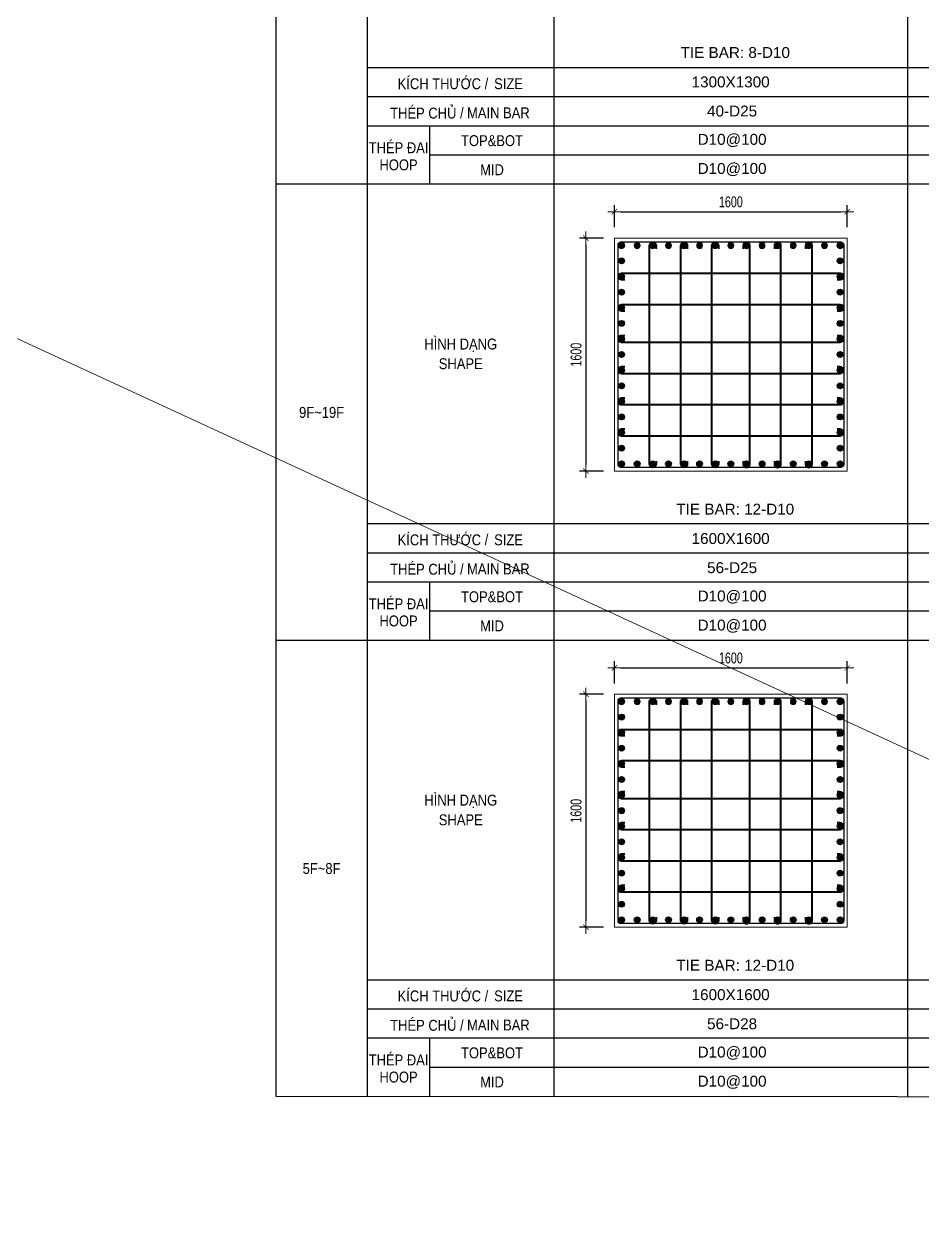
# Model space of a CAD drawing. Header units: millimetres. Extents: x 49323 to 406889, y -6102 to 181761.
# Drawn here: x 328736 to 334905, y 85459 to 93668 of the extents above; entities that cross this region are included whole.
import ezdxf
from ezdxf.enums import TextEntityAlignment as Align

# ---------------------------------------------------------------- set-up
doc = ezdxf.new("R2010")
doc.units = ezdxf.units.MM
doc.linetypes.add('CENTER2', pattern=[1.125, 0.75, -0.125, 0.125, -0.125])
doc.layers.get('Defpoints').update_dxf_attribs({"color": 151, "lineweight": 9})
for name, color, linetype in [('2', 2, 'Continuous'), ('A-ANNO-LEAD', 4, 'Continuous'), ('CEN', 1, 'CENTER2'), ('STL', 3, 'Continuous'), ('TIT1', 3, 'Continuous')]:
    doc.layers.add(name, color=color, linetype=linetype)
for name, color, linetype, lineweight in [('NDC_S_CONTINUOUS', 3, 'Continuous', 20), ('NDC_S_DIM', 1, 'Continuous', 15), ('NDC_S_STIRRUP', 4, 'Continuous', 40), ('NDC_S_VN TEXT', 7, 'Continuous', 20)]:
    doc.layers.add(name, color=color, linetype=linetype, lineweight=lineweight)
doc.styles.add('NDC_ARIAL', font='arial.ttf', dxfattribs={"width": 0.85})
doc.styles.add('NDC_DIM', font='', dxfattribs={"width": 0.75})
doc.styles.get('NDC_DIM').set_extended_font_data('Dotum')
doc.dimstyles.new('NDC_dim_30', dxfattribs={"dimscale": 30, "dimtxt": 2.5, "dimasz": 1.5, "dimexe": 1.5, "dimexo": 2.5, "dimgap": 1, "dimtad": 1, "dimdec": 0, "dimzin": 0, "dimdsep": 46, "dimtxsty": 'NDC_DIM', "dimblk": 'DIMMARK', "dimcen": 0.09, "dimdle": 1.2, "dimclrd": 1, "dimclre": 1, "dimclrt": 3, "dimadec": 0, "dimazin": 0, "dimtfac": 1, "dimtdec": 0, "dimtix": 1, "dimtofl": 0, "dimtmove": 0, "dimatfit": 3, "dimfxl": 8, "dimfxlon": 1, "dimtolj": 1, "dimtzin": 0, "dimarcsym": 0})

# ---------------------------------------------------------------- blocks, each defined once
blk = doc.blocks.new('DIMMARK')
at = {"layer": 'NDC_S_DIM', "color": 1}
blk.add_line((-1.5, 0), (1, 0), dxfattribs=at)
at = {"layer": 'NDC_S_DIM', "color": 2, "const_width": 0.1}
blk.add_lwpolyline([(-0.42, -0.42), (0.42, 0.42)], dxfattribs=at)
blk = doc.blocks.new('*D1316')
at = {"layer": 'Defpoints', "color": 0, "ltscale": 40, "transparency": 16777216}
for p in [(334391.3, 89245.3), (332791.3, 89063.7), (334391.3, 89063.7)]:
    blk.add_point(p, dxfattribs=at)
at = {"layer": 'NDC_S_DIM', "color": 1, "lineweight": -2, "ltscale": 40, "transparency": 16777216}
for p, q in [((332791.3, 89138.7), (332791.3, 89290.3)), ((332836.3, 89245.3), (334346.3, 89245.3)), ((334391.3, 89138.7), (334391.3, 89290.3))]:
    blk.add_line(p, q, dxfattribs=at)
at = {"layer": 'NDC_S_DIM', "color": 1, "lineweight": -2, "ltscale": 40, "transparency": 16777216, "xscale": 45, "yscale": 45, "zscale": 45, "rotation": 180}
blk.add_blockref('DIMMARK', (332791.3, 89245.3), dxfattribs=at)
at = {"layer": 'NDC_S_DIM', "color": 1, "lineweight": -2, "ltscale": 40, "transparency": 16777216, "xscale": 45, "yscale": 45, "zscale": 45}
blk.add_blockref('DIMMARK', (334391.3, 89245.3), dxfattribs=at)
at = {"layer": 'NDC_S_DIM', "color": 3, "ltscale": 40, "transparency": 16777216, "insert": (333591.3, 89312.9), "char_height": 75, "attachment_point": 5, "style": 'NDC_DIM'}
blk.add_mtext('\\A1;1600', dxfattribs=at)
blk = doc.blocks.new('*D1317')
at = {"layer": 'Defpoints', "color": 0, "ltscale": 40, "transparency": 16777216}
for p in [(332791.3, 89063.7), (332595.9, 87463.7), (332791.3, 87463.7)]:
    blk.add_point(p, dxfattribs=at)
at = {"layer": 'NDC_S_DIM', "color": 1, "lineweight": -2, "ltscale": 40, "transparency": 16777216}
for p, q in [((332716.3, 89063.7), (332550.9, 89063.7)), ((332595.9, 89018.7), (332595.9, 87508.7)), ((332716.3, 87463.7), (332550.9, 87463.7))]:
    blk.add_line(p, q, dxfattribs=at)
at = {"layer": 'NDC_S_DIM', "color": 1, "lineweight": -2, "ltscale": 40, "transparency": 16777216, "xscale": 45, "yscale": 45, "zscale": 45}
for p, rotation in [((332595.9, 89063.7), 90), ((332595.9, 87463.7), 270)]:
    blk.add_blockref('DIMMARK', p, dxfattribs=dict(at, rotation=rotation))
at = {"layer": 'NDC_S_DIM', "color": 3, "ltscale": 40, "transparency": 16777216, "insert": (332528.4, 88263.7), "char_height": 75, "attachment_point": 5, "rotation": 90, "style": 'NDC_DIM'}
blk.add_mtext('\\A1;1600', dxfattribs=at)
blk = doc.blocks.new('8')
at = {"layer": '2'}
blk.add_hatch(color=256, dxfattribs=at).paths.add_polyline_path([(20, 0, 0.386127), (1.9, 19.9), (-1.9, 19.9, 0.386127), (-20, 0, 1)])
blk.add_circle((0, 0), 20, dxfattribs=at)
blk = doc.blocks.new('5')
at = {"layer": 'CEN', "rotation": 180}
blk.add_blockref('8', (0, 0), dxfattribs=at)
blk = doc.blocks.new('*U1304')
at = {"layer": 'STL', "xscale": -1, "rotation": 270}
blk.add_blockref('5', (0, 0), dxfattribs=at)
blk = doc.blocks.new('*U1305')
at = {"layer": 'NDC_S_DIM', "color": 0, "linetype": 'ByBlock', "lineweight": -2, "transparency": 16777216}
for p in [(308769.8, 80184.3), (308877, 80184.3), (308984.2, 80184.3), (309091.4, 80184.3), (309198.6, 80184.3), (309305.7, 80184.3), (309412.9, 80184.3), (309520.1, 80184.3), (309627.3, 80184.3), (309734.4, 80184.3), (309841.6, 80184.3), (309948.8, 80184.3), (310056, 80184.3), (310163.1, 80184.3), (310270.3, 80184.3)]:
    blk.add_blockref('*U1304', p, dxfattribs=at)
blk = doc.blocks.new('*U1306')
at = {"layer": 'STL', "xscale": -1, "rotation": 270}
blk.add_blockref('5', (0, 0), dxfattribs=at)
blk = doc.blocks.new('*U1307')
at = {"layer": 'NDC_S_DIM', "color": 0, "linetype": 'ByBlock', "lineweight": -2, "transparency": 16777216}
for p in [(308769.8, 80184.3), (308877, 80184.3), (308984.2, 80184.3), (309091.4, 80184.3), (309198.6, 80184.3), (309305.7, 80184.3), (309412.9, 80184.3), (309520.1, 80184.3), (309627.3, 80184.3), (309734.4, 80184.3), (309841.6, 80184.3), (309948.8, 80184.3), (310056, 80184.3), (310163.1, 80184.3), (310270.3, 80184.3)]:
    blk.add_blockref('*U1306', p, dxfattribs=at)
blk = doc.blocks.new('*U1300')
at = {"layer": 'STL', "xscale": -1, "rotation": 270}
blk.add_blockref('5', (0, 0), dxfattribs=at)
blk = doc.blocks.new('*U1301')
at = {"layer": 'NDC_S_DIM', "color": 0, "linetype": 'ByBlock', "lineweight": -2, "transparency": 16777216}
for p in [(308769.8, 80184.3), (308877, 80184.3), (308984.2, 80184.3), (309091.4, 80184.3), (309198.6, 80184.3), (309305.7, 80184.3), (309412.9, 80184.3), (309520.1, 80184.3), (309627.3, 80184.3), (309734.4, 80184.3), (309841.6, 80184.3), (309948.8, 80184.3), (310056, 80184.3), (310163.1, 80184.3), (310270.3, 80184.3)]:
    blk.add_blockref('*U1300', p, dxfattribs=at)
blk = doc.blocks.new('*U1302')
at = {"layer": 'STL', "xscale": -1, "rotation": 270}
blk.add_blockref('5', (0, 0), dxfattribs=at)
blk = doc.blocks.new('*U1303')
at = {"layer": 'NDC_S_DIM', "color": 0, "linetype": 'ByBlock', "lineweight": -2, "transparency": 16777216}
for p in [(308769.8, 80184.3), (308877, 80184.3), (308984.2, 80184.3), (309091.4, 80184.3), (309198.6, 80184.3), (309305.7, 80184.3), (309412.9, 80184.3), (309520.1, 80184.3), (309627.3, 80184.3), (309734.4, 80184.3), (309841.6, 80184.3), (309948.8, 80184.3), (310056, 80184.3), (310163.1, 80184.3), (310270.3, 80184.3)]:
    blk.add_blockref('*U1302', p, dxfattribs=at)
blk = doc.blocks.new('*D1318')
at = {"layer": 'Defpoints', "color": 0, "ltscale": 40, "transparency": 16777216}
for p in [(334391.3, 92378), (332791.3, 92196.4), (334391.3, 92196.4)]:
    blk.add_point(p, dxfattribs=at)
at = {"layer": 'NDC_S_DIM', "color": 1, "lineweight": -2, "ltscale": 40, "transparency": 16777216}
for p, q in [((332791.3, 92271.4), (332791.3, 92423)), ((332836.3, 92378), (334346.3, 92378)), ((334391.3, 92271.4), (334391.3, 92423))]:
    blk.add_line(p, q, dxfattribs=at)
at = {"layer": 'NDC_S_DIM', "color": 1, "lineweight": -2, "ltscale": 40, "transparency": 16777216, "xscale": 45, "yscale": 45, "zscale": 45, "rotation": 180}
blk.add_blockref('DIMMARK', (332791.3, 92378), dxfattribs=at)
at = {"layer": 'NDC_S_DIM', "color": 1, "lineweight": -2, "ltscale": 40, "transparency": 16777216, "xscale": 45, "yscale": 45, "zscale": 45}
blk.add_blockref('DIMMARK', (334391.3, 92378), dxfattribs=at)
at = {"layer": 'NDC_S_DIM', "color": 3, "ltscale": 40, "transparency": 16777216, "insert": (333591.3, 92445.6), "char_height": 75, "attachment_point": 5, "style": 'NDC_DIM'}
blk.add_mtext('\\A1;1600', dxfattribs=at)
blk = doc.blocks.new('*D1319')
at = {"layer": 'Defpoints', "color": 0, "ltscale": 40, "transparency": 16777216}
for p in [(332791.3, 92196.4), (332595.9, 90596.4), (332791.3, 90596.4)]:
    blk.add_point(p, dxfattribs=at)
at = {"layer": 'NDC_S_DIM', "color": 1, "lineweight": -2, "ltscale": 40, "transparency": 16777216}
for p, q in [((332716.3, 92196.4), (332550.9, 92196.4)), ((332595.9, 92151.4), (332595.9, 90641.4)), ((332716.3, 90596.4), (332550.9, 90596.4))]:
    blk.add_line(p, q, dxfattribs=at)
at = {"layer": 'NDC_S_DIM', "color": 1, "lineweight": -2, "ltscale": 40, "transparency": 16777216, "xscale": 45, "yscale": 45, "zscale": 45}
for p, rotation in [((332595.9, 92196.4), 90), ((332595.9, 90596.4), 270)]:
    blk.add_blockref('DIMMARK', p, dxfattribs=dict(at, rotation=rotation))
at = {"layer": 'NDC_S_DIM', "color": 3, "ltscale": 40, "transparency": 16777216, "insert": (332528.4, 91396.4), "char_height": 75, "attachment_point": 5, "rotation": 90, "style": 'NDC_DIM'}
blk.add_mtext('\\A1;1600', dxfattribs=at)
blk = doc.blocks.new('*U1296')
at = {"layer": 'STL', "xscale": -1, "rotation": 270}
blk.add_blockref('5', (0, 0), dxfattribs=at)
blk = doc.blocks.new('*U1297')
at = {"layer": 'NDC_S_DIM', "color": 0, "linetype": 'ByBlock', "lineweight": -2, "transparency": 16777216}
for p in [(308769.8, 80184.3), (308877, 80184.3), (308984.2, 80184.3), (309091.4, 80184.3), (309198.6, 80184.3), (309305.7, 80184.3), (309412.9, 80184.3), (309520.1, 80184.3), (309627.3, 80184.3), (309734.4, 80184.3), (309841.6, 80184.3), (309948.8, 80184.3), (310056, 80184.3), (310163.1, 80184.3), (310270.3, 80184.3)]:
    blk.add_blockref('*U1296', p, dxfattribs=at)
blk = doc.blocks.new('*U1298')
at = {"layer": 'STL', "xscale": -1, "rotation": 270}
blk.add_blockref('5', (0, 0), dxfattribs=at)
blk = doc.blocks.new('*U1299')
at = {"layer": 'NDC_S_DIM', "color": 0, "linetype": 'ByBlock', "lineweight": -2, "transparency": 16777216}
for p in [(308769.8, 80184.3), (308877, 80184.3), (308984.2, 80184.3), (309091.4, 80184.3), (309198.6, 80184.3), (309305.7, 80184.3), (309412.9, 80184.3), (309520.1, 80184.3), (309627.3, 80184.3), (309734.4, 80184.3), (309841.6, 80184.3), (309948.8, 80184.3), (310056, 80184.3), (310163.1, 80184.3), (310270.3, 80184.3)]:
    blk.add_blockref('*U1298', p, dxfattribs=at)
blk = doc.blocks.new('*U1308')
at = {"layer": 'STL', "xscale": -1, "rotation": 270}
blk.add_blockref('5', (0, 0), dxfattribs=at)
blk = doc.blocks.new('*U1309')
at = {"layer": 'NDC_S_DIM', "color": 0, "linetype": 'ByBlock', "lineweight": -2, "transparency": 16777216}
for p in [(308769.8, 80184.3), (308877, 80184.3), (308984.2, 80184.3), (309091.4, 80184.3), (309198.6, 80184.3), (309305.7, 80184.3), (309412.9, 80184.3), (309520.1, 80184.3), (309627.3, 80184.3), (309734.4, 80184.3), (309841.6, 80184.3), (309948.8, 80184.3), (310056, 80184.3), (310163.1, 80184.3), (310270.3, 80184.3)]:
    blk.add_blockref('*U1308', p, dxfattribs=at)
blk = doc.blocks.new('*U1294')
at = {"layer": 'STL', "xscale": -1, "rotation": 270}
blk.add_blockref('5', (0, 0), dxfattribs=at)
blk = doc.blocks.new('*U1295')
at = {"layer": 'NDC_S_DIM', "color": 0, "linetype": 'ByBlock', "lineweight": -2, "transparency": 16777216}
for p in [(308769.8, 80184.3), (308877, 80184.3), (308984.2, 80184.3), (309091.4, 80184.3), (309198.6, 80184.3), (309305.7, 80184.3), (309412.9, 80184.3), (309520.1, 80184.3), (309627.3, 80184.3), (309734.4, 80184.3), (309841.6, 80184.3), (309948.8, 80184.3), (310056, 80184.3), (310163.1, 80184.3), (310270.3, 80184.3)]:
    blk.add_blockref('*U1294', p, dxfattribs=at)

msp = doc.modelspace()

# ---------------------------------------------------------------- linework, layer by layer
at = {"layer": 'A-ANNO-LEAD'}
msp.add_lwpolyline([(330466.4, 86304.5), (351801.4, 86291.4), (351801.4, 102911.4), (330466.4, 102924.5)], close=True, dxfattribs=at)
at = {"layer": 'Defpoints', "ltscale": 40}
msp.add_line((302635, 103524.5), (380959.6, 67394), dxfattribs=at)
at = {"layer": 'NDC_S_CONTINUOUS', "ltscale": 70}
for points in [[(334391.3, 92196.4), (334391.3, 90596.4), (332791.3, 90596.4), (332791.3, 92196.4), (334391.3, 92196.4)], [(334391.3, 89063.7), (334391.3, 87463.7), (332791.3, 87463.7), (332791.3, 89063.7), (334391.3, 89063.7)]]:
    msp.add_lwpolyline(points, dxfattribs=at)
at = {"layer": 'NDC_S_STIRRUP', "lineweight": -2, "ltscale": 1000}
for points in [[(334366.3, 92151.4), (334366.3, 90641.4, -0.414214), (334346.3, 90621.4), (332836.3, 90621.4, -0.414214), (332816.3, 90641.4), (332816.3, 92151.4, -0.414214), (332836.3, 92171.4), (334346.3, 92171.4, -0.414214)], [(334366.3, 89018.7), (334366.3, 87508.7, -0.414214), (334346.3, 87488.7), (332836.3, 87488.7, -0.414214), (332816.3, 87508.7), (332816.3, 89018.7, -0.414214), (332836.3, 89038.7), (334346.3, 89038.7, -0.414214)]]:
    msp.add_lwpolyline(points, format="xyb", close=True, dxfattribs=at)
at = {"layer": 'NDC_S_STIRRUP'}
for points in [[(333077.9, 90666.1), (333077.9, 90643.9, -1), (333032.9, 90643.9), (333032.9, 92145.9, -1), (333077.9, 92145.9), (333077.9, 92123.8)], [(333292.3, 90666.1), (333292.3, 90643.9, -1), (333247.3, 90643.9), (333247.3, 92145.9, -1), (333292.3, 92145.9), (333292.3, 92123.8)], [(333506.6, 90666.1), (333506.6, 90643.9, -1), (333461.6, 90643.9), (333461.6, 92145.9, -1), (333506.6, 92145.9), (333506.6, 92123.8)], [(333676, 90666.1), (333676, 90643.9, 1), (333721, 90643.9), (333721, 92145.9, 1), (333676, 92145.9), (333676, 92123.8)], [(333890.3, 90666.1), (333890.3, 90643.9, 1), (333935.3, 90643.9), (333935.3, 92145.9, 1), (333890.3, 92145.9), (333890.3, 92123.8)], [(334104.7, 90666.1), (334104.7, 90643.9, 1), (334149.7, 90643.9), (334149.7, 92145.9, 1), (334104.7, 92145.9), (334104.7, 92123.8)], [(332863.2, 91910.5), (332841.1, 91910.5, -1), (332841.1, 91955.5), (334343.1, 91955.5, -1), (334343.1, 91910.5), (334321, 91910.5)], [(332863.2, 91696.2), (332841.1, 91696.2, -1), (332841.1, 91741.2), (334343.1, 91741.2, -1), (334343.1, 91696.2), (334321, 91696.2)], [(332863.2, 91526.8), (332841.1, 91526.8, 1), (332841.1, 91481.8), (334343.1, 91481.8, 1), (334343.1, 91526.8), (334321, 91526.8)], [(332863.2, 91312.5), (332841.1, 91312.5, 1), (332841.1, 91267.5), (334343.1, 91267.5, 1), (334343.1, 91312.5), (334321, 91312.5)], [(332863.2, 91098.1), (332841.1, 91098.1, 1), (332841.1, 91053.1), (334343.1, 91053.1, 1), (334343.1, 91098.1), (334321, 91098.1)], [(332863.2, 90883.8), (332841.1, 90883.8, 1), (332841.1, 90838.8), (334343.1, 90838.8, 1), (334343.1, 90883.8), (334321, 90883.8)], [(333077.9, 87533.4), (333077.9, 87511.2, -1), (333032.9, 87511.2), (333032.9, 89013.2, -1), (333077.9, 89013.2), (333077.9, 88991.1)], [(333292.3, 87533.4), (333292.3, 87511.2, -1), (333247.3, 87511.2), (333247.3, 89013.2, -1), (333292.3, 89013.2), (333292.3, 88991.1)], [(333506.6, 87533.4), (333506.6, 87511.2, -1), (333461.6, 87511.2), (333461.6, 89013.2, -1), (333506.6, 89013.2), (333506.6, 88991.1)], [(333676, 87533.4), (333676, 87511.2, 1), (333721, 87511.2), (333721, 89013.2, 1), (333676, 89013.2), (333676, 88991.1)], [(333890.3, 87533.4), (333890.3, 87511.2, 1), (333935.3, 87511.2), (333935.3, 89013.2, 1), (333890.3, 89013.2), (333890.3, 88991.1)], [(334104.7, 87533.4), (334104.7, 87511.2, 1), (334149.7, 87511.2), (334149.7, 89013.2, 1), (334104.7, 89013.2), (334104.7, 88991.1)], [(332863.2, 88777.8), (332841.1, 88777.8, -1), (332841.1, 88822.8), (334343.1, 88822.8, -1), (334343.1, 88777.8), (334321, 88777.8)], [(332863.2, 88563.5), (332841.1, 88563.5, -1), (332841.1, 88608.5), (334343.1, 88608.5, -1), (334343.1, 88563.5), (334321, 88563.5)], [(332863.2, 88394.1), (332841.1, 88394.1, 1), (332841.1, 88349.1), (334343.1, 88349.1, 1), (334343.1, 88394.1), (334321, 88394.1)], [(332863.2, 88179.8), (332841.1, 88179.8, 1), (332841.1, 88134.8), (334343.1, 88134.8, 1), (334343.1, 88179.8), (334321, 88179.8)], [(332863.2, 87965.4), (332841.1, 87965.4, 1), (332841.1, 87920.4), (334343.1, 87920.4, 1), (334343.1, 87965.4), (334321, 87965.4)], [(332863.2, 87751.1), (332841.1, 87751.1, 1), (332841.1, 87706.1), (334343.1, 87706.1, 1), (334343.1, 87751.1), (334321, 87751.1)]]:
    msp.add_lwpolyline(points, format="xyb", dxfattribs=at)
at = {"layer": 'TIT1'}
for p, q in [((331094.3, 102204.5), (331094.3, 86304.5)), ((332378.2, 86304.5), (332378.2, 102204.5)), ((334804.3, 102204.5), (334804.3, 86304.5)), ((351801.4, 92566.4), (330466.4, 92566.4)), ((351801.4, 89433.7), (330466.4, 89433.7))]:
    msp.add_line(p, q, dxfattribs=at)
at = {"layer": 'TIT1', "color": 8}
for p, q in [((351801.4, 93366.4), (331094.3, 93366.4)), ((351801.4, 93166.4), (331094.3, 93166.4)), ((351801.4, 92966.4), (331094.3, 92966.4)), ((331523.5, 92566.4), (331523.5, 92966.4)), ((351801.4, 92766.4), (331523.5, 92766.4)), ((351801.4, 90233.7), (331094.3, 90233.7)), ((351801.4, 90033.7), (331094.3, 90033.7)), ((351801.4, 89833.7), (331094.3, 89833.7)), ((331523.5, 89433.7), (331523.5, 89833.7)), ((351801.4, 89633.7), (331523.5, 89633.7)), ((351801.4, 87101), (331094.3, 87101)), ((351801.4, 86901), (331094.3, 86901)), ((351801.4, 86701), (331094.3, 86701)), ((331523.5, 86301), (331523.5, 86701)), ((351801.4, 86501), (331523.5, 86501))]:
    msp.add_line(p, q, dxfattribs=at)

# ---------------------------------------------------------------- block references
at = {"layer": 'NDC_S_DIM', "xscale": -1}
for name, p, rotation in [('*U1309', (252656.8, -218122.9), 270), ('*U1295', (254157.3, -218122.9), 270), ('*U1299', (24071.2, 170831.2), 180), ('*U1301', (252656.8, -221255.6), 270), ('*U1303', (254157.3, -221255.6), 270), ('*U1307', (24071.2, 167698.5), 180)]:
    msp.add_blockref(name, p, dxfattribs=dict(at, rotation=rotation))
at = {"layer": 'NDC_S_DIM'}
for name, p in [('*U1297', (24071.2, 11961.7)), ('*U1305', (24071.2, 8829))]:
    msp.add_blockref(name, p, dxfattribs=at)

# ---------------------------------------------------------------- texts
at = {"layer": 'NDC_S_VN TEXT', "style": 'NDC_ARIAL', "width": 0.85}
for s, p in [('KÍCH THƯỚC /', (331613.9, 93266.4)), ('THÉP CHỦ /', (331503.8, 93066.4)), ('THÉP ĐAI', (331309, 92827.5)), ('HÌNH DẠNG', (331736.3, 91470.8)), ('KÍCH THƯỚC /', (331613.9, 90133.7)), ('THÉP CHỦ /', (331503.8, 89933.7)), ('THÉP ĐAI', (331309, 89694.8)), ('HÌNH DẠNG', (331736.3, 88338.1)), ('KÍCH THƯỚC /', (331613.9, 87001)), ('THÉP CHỦ /', (331503.8, 86801)), ('THÉP ĐAI', (331309, 86562.1))]:
    msp.add_text(s, height=75, dxfattribs=at).set_placement(p, align=Align.MIDDLE)
at = {"layer": 'TIT1', "style": 'NDC_ARIAL'}
for s, p in [('TIE BAR: 8-D10', (333621.6, 93471.7)), ('1300X1300', (333589.8, 93269.8)), ('40-D25', (333599.8, 93069.8)), ('D10@100', (333599.8, 92869.8)), ('D10@100', (333599.8, 92669.8)), ('TIE BAR: 12-D10', (333621.6, 90335.5)), ('1600X1600', (333589.8, 90133.6)), ('56-D25', (333599.8, 89933.6)), ('D10@100', (333599.8, 89733.6)), ('D10@100', (333599.8, 89533.6)), ('TIE BAR: 12-D10', (333621.6, 87202.8)), ('1600X1600', (333589.8, 87000.9)), ('56-D28', (333599.8, 86800.9)), ('D10@100', (333599.8, 86600.9)), ('D10@100', (333599.8, 86400.9))]:
    msp.add_text(s, height=75, dxfattribs=at).set_placement(p, align=Align.MIDDLE)
at = {"layer": 'TIT1', "style": 'NDC_ARIAL', "width": 0.85}
for s, p in [('SIZE', (332064.4, 93257.6)), ('MAIN BAR', (331994.7, 93057.6)), ('TOP&BOT', (331950.9, 92866.4)), ('HOOP', (331309, 92700.2)), ('MID', (331950.9, 92666.4)), ('SHAPE', (331736.3, 91334.5)), ('9F~19F', (330780.4, 91000.1)), ('SIZE', (332064.4, 90124.9)), ('MAIN BAR', (331994.7, 89924.9)), ('TOP&BOT', (331950.9, 89733.7)), ('HOOP', (331309, 89567.5)), ('MID', (331950.9, 89533.7)), ('SHAPE', (331736.3, 88201.8)), ('5F~8F', (330780.4, 87867.4)), ('SIZE', (332064.4, 86992.2)), ('MAIN BAR', (331994.7, 86792.2)), ('TOP&BOT', (331950.9, 86601)), ('HOOP', (331309, 86434.8)), ('MID', (331950.9, 86401))]:
    msp.add_text(s, height=75, dxfattribs=at).set_placement(p, align=Align.MIDDLE)

# ---------------------------------------------------------------- dimensions: what is measured, and where the dimension line sits
at = {"layer": 'NDC_S_DIM', "ltscale": 40}
for base, p1, p2, picture, middle in [((334391.3, 92378), (332791.3, 92196.4), (334391.3, 92196.4), '*D1318', (333591.3, 92445.6)), ((334391.3, 89245.3), (332791.3, 89063.7), (334391.3, 89063.7), '*D1316', (333591.3, 89312.9))]:
    dim = msp.add_linear_dim(base=base, p1=p1, p2=p2, dimstyle='NDC_dim_30', dxfattribs=at)
    dim.commit()
    dim.dimension.update_dxf_attribs({"geometry": picture, "text_midpoint": middle})
for base, p1, p2, picture, middle in [((332595.9, 90596.4), (332791.3, 92196.4), (332791.3, 90596.4), '*D1319', (332528.4, 91396.4)), ((332595.9, 87463.7), (332791.3, 89063.7), (332791.3, 87463.7), '*D1317', (332528.4, 88263.7))]:
    dim = msp.add_linear_dim(base=base, p1=p1, p2=p2, angle=90, dimstyle='NDC_dim_30', dxfattribs=at)
    dim.commit()
    dim.dimension.update_dxf_attribs({"geometry": picture, "text_midpoint": middle})

doc.saveas('drawing.dxf')
